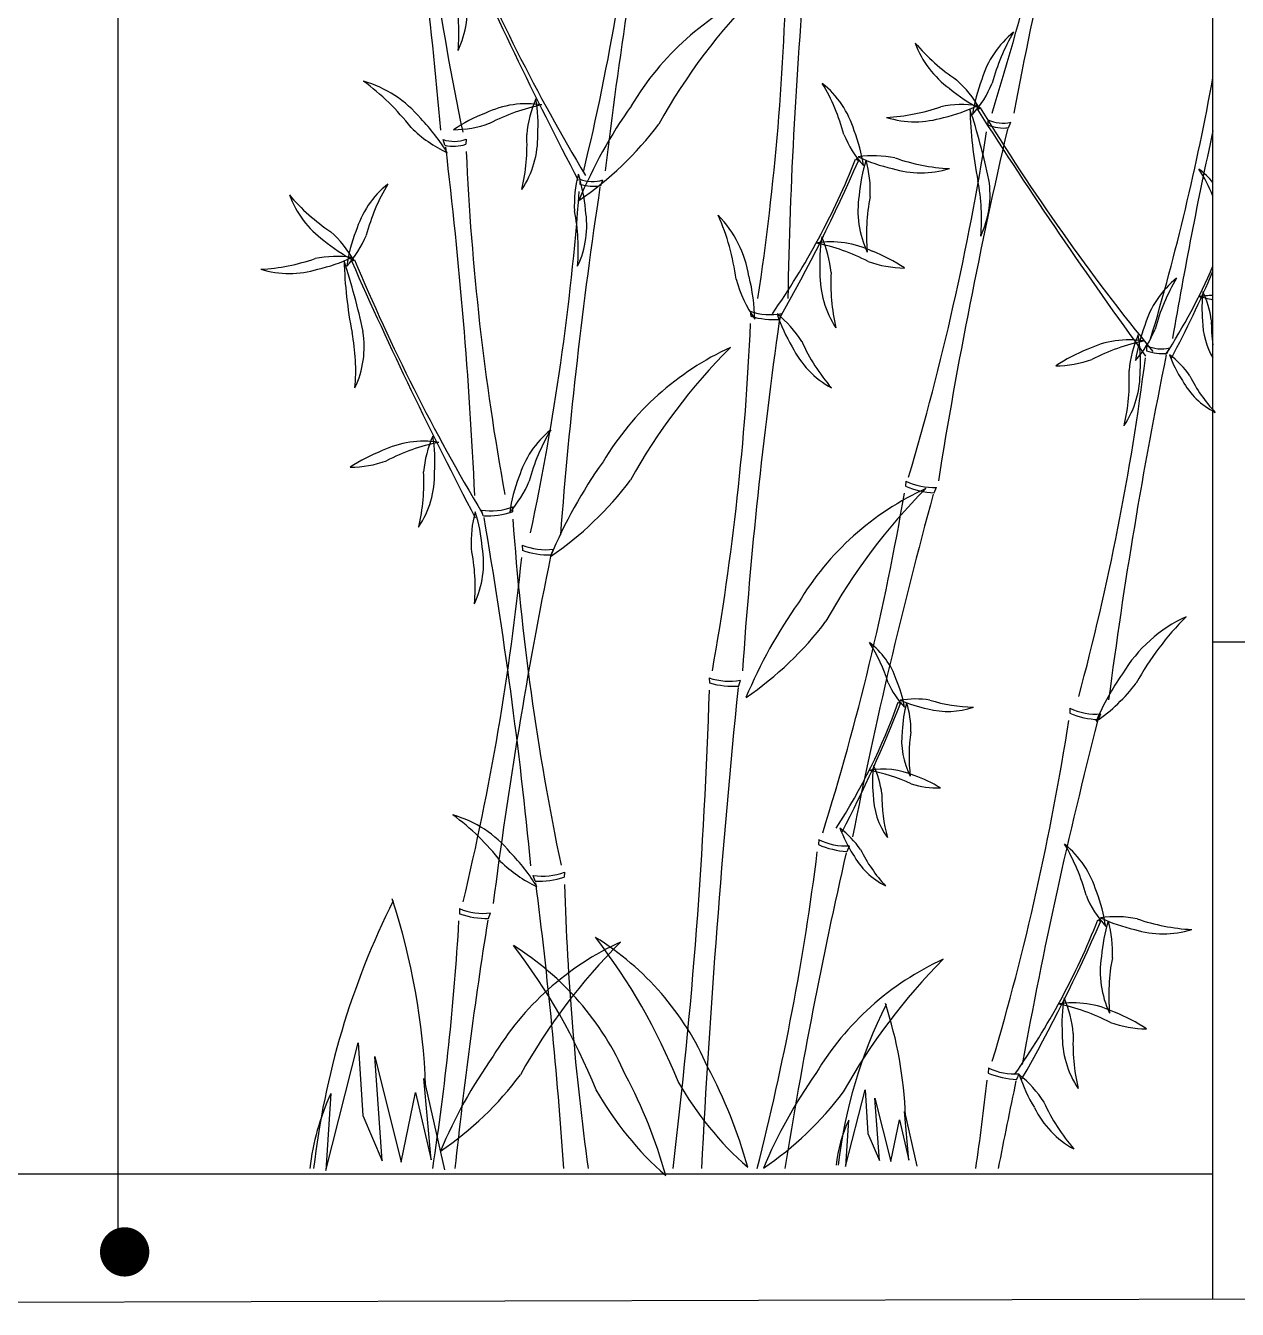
# Model space of a CAD drawing. Extents: x 225307 to 340959, y 27372 to 84205.
# Drawn here: x 310545 to 312511, y 73647 to 75731 of the extents above; entities that cross this region are included whole.
import ezdxf

# ---------------------------------------------------------------- set-up
doc = ezdxf.new("R2010")
doc.units = 0
doc.header["$MEASUREMENT"] = 0
doc.linetypes.add('CONTINOUS', pattern=[0])
for name, color, linetype in [('3', 7, 'CONTINUOUS'), ('PH', 8, 'CONTINUOUS'), ('WALL', 2, 'CONTINUOUS'), ('道路', 3, 'CONTINUOUS')]:
    doc.layers.add(name, color=color, linetype=linetype)

# ---------------------------------------------------------------- blocks, each defined once
blk = doc.blocks.new('A$C434820D8')
at = {"layer": 'PH', "color": 2, "linetype": 'CONTINOUS', "const_width": 10}
blk.add_lwpolyline([(5, 10, 1), (15, 10, 1)], format="xyb", close=True, dxfattribs=at)

msp = doc.modelspace()

# ---------------------------------------------------------------- linework, layer by layer
at = {"layer": 'PH', "color": 8}
msp.add_line((330470.8, 74730.4, 5587.7), (312471, 74730.4, 5587.7), dxfattribs=at)
msp.add_lwpolyline([(310695.1, 73761.5), (310695.1, 77832.2), (313738.4, 77832.2)], dxfattribs=at)
at = {"layer": 'WALL', "color": 251}
for p, q in [((312106.1, 75578.3, 8381.5), (312105.7, 75570.1, 8381.5)), ((312139.3, 75565.3, 8381.5), (312143.3, 75574.3, 8381.5)), ((311225.2, 75536.9, 8381.5), (311222.2, 75546.2, 8381.5)), ((311259.6, 75546.6, 8381.5), (311259.1, 75538.4, 8381.5)), ((311444, 75482.1, 8381.5), (311444.2, 75473.8, 8381.5)), ((311478.1, 75471.3, 8381.5), (311481.4, 75480.5, 8381.5)), ((311720.6, 75267.5, 8381.5), (311721.3, 75259.3, 8381.5)), ((311768.7, 75254.3, 8381.5), (311771.4, 75263.7, 8381.5)), ((312363.4, 75211.7, 8381.5), (312363.2, 75203.4, 8381.5)), ((312396.9, 75199.2, 8381.5), (312400.7, 75208.2, 8381.5)), ((311972.8, 74991.9, 8381.5), (311972.4, 74983.6, 8381.5)), ((312018.8, 74972.7, 8381.5), (312022.7, 74981.7, 8381.5)), ((311287.5, 74935.3, 8381.5), (311284.4, 74944.7, 8381.5)), ((311335.1, 74949.9, 8381.5), (311334.7, 74941.7, 8381.5)), ((311350.6, 74887.9, 8381.5), (311350.8, 74879.7, 8381.5)), ((311397.8, 74871.9, 8381.5), (311401.1, 74881.1, 8381.5)), ((311653.9, 74672.4, 8381.5), (311654.5, 74664.2, 8381.5)), ((311701.9, 74659.2, 8381.5), (311704.7, 74668.6, 8381.5)), ((312239.1, 74623.2, 8381.5), (312238.9, 74615, 8381.5)), ((312285.4, 74604.8, 8381.5), (312289.2, 74613.8, 8381.5)), ((311831.5, 74410, 8381.5), (311831.1, 74401.7, 8381.5)), ((311877.5, 74390.8, 8381.5), (311881.4, 74399.8, 8381.5)), ((311371.5, 74342.5, 8381.5), (311368.4, 74351.8, 8381.5)), ((311419.1, 74357.1, 8381.5), (311418.7, 74348.9, 8381.5)), ((311248.8, 74297.8, 8381.5), (311249, 74289.6, 8381.5)), ((311296, 74281.8, 8381.5), (311299.4, 74291, 8381.5)), ((311032.2, 73872.9, 8381.5), (311084.5, 74080.2, 8381.5)), ((311084.5, 74080.2, 8381.5), (311092.3, 73962.1, 8381.5)), ((311123.3, 73888.4, 8381.5), (311111.3, 74057.8, 8381.5)), ((311111.3, 74057.8, 8381.5), (311154.2, 73886.2, 8381.5)), ((312106.7, 74039.3, 8381.5), (312106.5, 74031, 8381.5)), ((312153, 74020.8, 8381.5), (312156.8, 74029.8, 8381.5)), ((311202.7, 73890.1, 8381.5), (311191.1, 74021.9, 8381.5)), ((311191.1, 74021.9, 8381.5), (311224.7, 73874, 8381.5)), ((311040.3, 73997.8, 8381.5), (311032.2, 73872.9, 8381.5)), ((311154.2, 73886.2, 8381.5), (311177.6, 73999.2, 8381.5)), ((311177.6, 73999.2, 8381.5), (311202.7, 73890.1, 8381.5)), ((311875.2, 73879.5, 8381.5), (311906.7, 74003.8, 8381.5)), ((311906.7, 74003.8, 8381.5), (311911.3, 73932.9, 8381.5)), ((311929.9, 73888.8, 8381.5), (311922.7, 73990.4, 8381.5)), ((311922.7, 73990.4, 8381.5), (311948.5, 73887.4, 8381.5)), ((311977.6, 73889.8, 8381.5), (311970.6, 73968.8, 8381.5)), ((311970.6, 73968.8, 8381.5), (311990.8, 73880.1, 8381.5)), ((311092.3, 73962.1, 8381.5), (311123.3, 73888.4, 8381.5)), ((311880.1, 73954.4, 8381.5), (311875.2, 73879.5, 8381.5)), ((311948.5, 73887.4, 8381.5), (311962.5, 73955.2, 8381.5)), ((311962.5, 73955.2, 8381.5), (311977.6, 73889.8, 8381.5)), ((311911.3, 73932.9, 8381.5), (311929.9, 73888.8, 8381.5))]:
    msp.add_line(p, q, dxfattribs=at)
for centre, radius, start, end in [((308371.9, 76766.6, 8381.5), 3921.7, 342.5279, 350.5144), ((319400.6, 74240.4, 8381.5), 7376.7, 165.18755, 169.46504), ((303869.4, 74925.2, 8381.5), 7376.7, 4.94828, 9.22577), ((315091.7, 76365.7, 8381.5), 3921.7, 183.8989, 191.8854), ((307638.3, 76415.9, 8381.5), 3921.7, 346.3937, 354.3802), ((318812.2, 74638.9, 8381.5), 7376.7, 169.05337, 173.33085), ((317480.1, 78641.8, 8381.5), 6816.2, 203.75643, 207.63629), ((314210.8, 77135.5, 8381.5), 3212.5, 202.6401, 210.8586), ((307656.1, 75907.6, 8381.5), 4123.6, 351.3566, 359.1451), ((319626, 75146.6, 8381.5), 7845.8, 174.82054, 178.96818), ((310924.4, 75719, 8381.5), 323.4, 354.9728, 10.9508), ((311105.6, 75757.6, 8381.5), 156, 334.582, 9.1023), ((311929.4, 75361.1, 8381.5), 468, 114.633, 149.1532), ((312420.7, 75100.8, 8381.5), 970.2, 135.0237, 151.0017), ((312245.5, 75598.8, 8381.5), 156, 128.8219, 163.3422), ((312425.6, 75554.8, 8381.5), 323.4, 149.2127, 165.1907), ((312134.9, 75755.7, 8381.5), 156, 199.8455, 234.3658), ((312235, 75911.7, 8381.5), 323.4, 220.2362, 236.2142), ((311041.8, 75460.8, 8381.5), 187.2, 39.6142, 74.1345), ((310863.4, 75328, 8381.5), 388.1, 37.7658, 53.7438), ((311739.6, 75515.8, 8381.5), 156, 16.6578, 51.1781), ((311559.6, 75471.8, 8381.5), 323.4, 14.8093, 30.7873), ((311934.4, 75507.1, 8381.5), 181.7, 29.4188, 48.3488), ((312345.9, 75547.2, 8381.5), 267.8, 158.9197, 171.4823), ((311945.3, 75707.5, 8381.5), 181.7, 318.3953, 337.3253), ((308611.6, 76342.8, 8381.5), 3921.7, 343.4021, 349.7733), ((311539, 75538.7, 8381.5), 181.7, 156.0967, 175.0267), ((311108.5, 75569.6, 8381.5), 267.8, 356.6211, 9.1837), ((312216.3, 75833.9, 8381.5), 267.8, 229.9433, 242.5059), ((311387.8, 75339.3, 8381.5), 267.8, 111.2058, 123.7684), ((311358.4, 75448.3, 8381.5), 156, 81.1081, 115.6283), ((311447, 75285.5, 8381.5), 323.4, 101.4988, 117.4768), ((312183.5, 75137.2, 8381.5), 803.3, 144.7307, 157.2933), ((311923.9, 75904.9, 8381.5), 323.4, 273.1507, 289.1287), ((312065.3, 75421.2, 8381.5), 181.7, 82.3333, 101.2633), ((311974.6, 75843.1, 8381.5), 267.8, 282.8577, 295.4204), ((312773.4, 75613.7, 8381.5), 696.8, 181.4755, 191.1337), ((311033.1, 75255.3, 8381.5), 1097.8, 11.8607, 18.0626), ((312085.3, 75610.7, 8381.5), 14.7, 281.0594, 303.5933), ((312081.6, 75613.6, 8381.5), 19.9, 291.7848, 306.5894), ((318421.7, 79615.7, 8381.5), 7501.2, 212.41565, 216.1141), ((315128.6, 77447.7, 8381.5), 3554.4, 211.3683, 219.1814), ((310955, 75356.8, 8381.5), 321.3, 31.4741, 44.0367), ((311236.8, 75743.6, 8381.5), 181.7, 270.6814, 289.6114), ((311136.1, 75898.1, 8381.5), 545.1, 304.2063, 323.1363), ((311987.9, 75731, 8381.5), 156, 252.76, 287.2803), ((312131.8, 75632.6, 8381.5), 67.8, 247.3573, 276.3502), ((312130.2, 75626.9, 8381.5), 54.2, 243.575, 283.9406), ((311322.7, 75721.5, 8381.5), 218, 225.6312, 244.5611), ((311240.3, 75597.3, 8381.5), 54.2, 250.4727, 290.8383), ((311035, 75538.1, 8381.5), 323.4, 346.9141, 2.8921), ((311219.9, 75551, 8381.5), 156, 326.5234, 1.0436), ((312039.9, 75624.5, 8381.5), 181.7, 202.6747, 221.6047), ((311639.2, 75464.2, 8381.5), 267.8, 8.5177, 21.0803), ((307823.7, 76231.4, 8381.5), 4332.8, 343.4663, 351.0644), ((320154.7, 73690.7, 8381.5), 8232.6, 166.85462, 170.90363), ((319677.6, 73985.2, 8381.5), 7376.7, 167.67062, 170.33924), ((311239.3, 75603.2, 8381.5), 67.8, 258.0631, 287.0561), ((303436.6, 74599.9, 8381.5), 7845.8, 2.69314, 6.84078), ((315379.4, 75707.6, 8381.5), 4123.6, 182.5162, 190.3047), ((310744.7, 75969.9, 8381.5), 1233.9, 325.074, 338.3396), ((309494.3, 76553.7, 8381.5), 2617.9, 330.2806, 336.5416), ((311903.6, 75530.5, 8381.5), 19.9, 233.4106, 248.2152), ((311899.9, 75527.7, 8381.5), 14.7, 236.4067, 258.9406), ((311919.8, 75338.1, 8381.5), 181.7, 78.7367, 97.6667), ((312010.5, 75760.1, 8381.5), 267.8, 244.5796, 257.1423), ((312164, 75433.3, 8381.5), 267.8, 162.7576, 175.3202), ((311733.5, 75463.1, 8381.5), 181.7, 356.9146, 15.8446), ((312061.3, 75821.9, 8381.5), 323.4, 250.8713, 266.8493), ((311616.8, 75440.9, 8381.5), 181.7, 164.4513, 183.3813), ((311186.4, 75409, 8381.5), 267.8, 4.9757, 17.5383), ((311997.3, 75648, 8381.5), 156, 252.7197, 287.24), ((312373.6, 75398.2, 8381.5), 124.8, 38.6921, 53.2485), ((312231, 75357.9, 8381.5), 258.7, 21.8908, 32.8577), ((311230.4, 75352.4, 8381.5), 156, 128.8219, 163.3422), ((311410.4, 75308.4, 8381.5), 323.4, 149.2127, 165.1907), ((319235.1, 74300.8, 8381.5), 7845.8, 171.43836, 175.58599), ((311464.8, 75532.1, 8381.5), 54.2, 247.4408, 287.8064), ((311466.1, 75538, 8381.5), 67.8, 251.2231, 280.216), ((311772.2, 75417.7, 8381.5), 323.4, 354.9728, 10.9508), ((311953.5, 75456.3, 8381.5), 156, 334.582, 9.1023), ((311119.7, 75509.3, 8381.5), 156, 199.8455, 234.3658), ((311219.8, 75665.3, 8381.5), 323.4, 220.2362, 236.2142), ((307330.9, 75766.7, 8381.5), 4123.6, 347.9744, 355.763), ((312051.2, 75430.5, 8381.5), 156, 170.8977, 205.418), ((312232.4, 75391.9, 8381.5), 323.4, 169.0492, 185.0272), ((311118.2, 75367.2, 8381.5), 323.4, 355.2687, 11.2467), ((311299.3, 75406.7, 8381.5), 156, 334.8779, 9.3982), ((311533.8, 75293.3, 8381.5), 187.2, 9.4632, 43.9835), ((311312.9, 75268, 8381.5), 388.1, 7.6148, 23.5928), ((311201.1, 75587.5, 8381.5), 267.8, 229.9433, 242.5059), ((310919.2, 75260.7, 8381.5), 181.7, 29.4188, 48.3488), ((311330.7, 75300.8, 8381.5), 267.8, 158.9197, 171.4823), ((310930.1, 75461.1, 8381.5), 181.7, 318.3953, 337.3253), ((311851.1, 75224, 8381.5), 156, 64.3717, 98.8919), ((312100.9, 75345.3, 8381.5), 267.8, 170.8163, 183.3789), ((311670.5, 75314.5, 8381.5), 181.7, 4.9733, 23.9033), ((311762.5, 75061.3, 8381.5), 323.4, 62.5232, 78.5012), ((311821.7, 75115.1, 8381.5), 267.8, 56.2316, 68.7942), ((310908.7, 75658.5, 8381.5), 323.4, 273.1507, 289.1287), ((311050.1, 75174.8, 8381.5), 181.7, 82.3333, 101.2633), ((310959.4, 75596.7, 8381.5), 267.8, 282.8577, 295.4204), ((310018, 75008.9, 8381.5), 1097.8, 11.8607, 18.0626), ((311758.3, 75367.3, 8381.5), 696.8, 181.4755, 191.1337), ((311070.1, 75364.3, 8381.5), 14.7, 281.0594, 303.5933), ((311066.4, 75367.2, 8381.5), 19.9, 291.7848, 306.5894), ((317312.8, 78094.1, 8381.5), 6816.2, 203.75643, 207.63629), ((314043.5, 76587.7, 8381.5), 3212.5, 202.6401, 210.8586), ((311972.7, 75519.3, 8381.5), 181.7, 250.3886, 269.3186), ((311565.1, 75732.5, 8381.5), 987.1, 327.1444, 336.6035), ((310972.7, 75484.6, 8381.5), 156, 252.76, 287.2803), ((311907.7, 75377.6, 8381.5), 218, 195.4802, 214.4101), ((311406.6, 75246.9, 8381.5), 321.3, 1.3231, 13.8857), ((311989.6, 75326.7, 8381.5), 156, 178.9564, 213.4766), ((312174.5, 75313.9, 8381.5), 323.4, 177.1079, 193.0859), ((312509.9, 75199.6, 8381.5), 156, 128.8219, 163.3422), ((312689.9, 75155.6, 8381.5), 323.4, 149.2127, 165.1907), ((310548.5, 76163.1, 8381.5), 2094.4, 332.351, 336.6282), ((312667.4, 75272.4, 8381.5), 214.2, 172.8867, 185.4493), ((312324.1, 75235.3, 8381.5), 145.4, 7.0437, 25.9737), ((312471.1, 75168.2, 8381.5), 124.8, 90.0538, 100.9623), ((312405, 75035.5, 8381.5), 258.7, 75.2209, 80.5716), ((311753.2, 75361.2, 8381.5), 99.3, 250.8236, 280.5845), ((311758.7, 75386.4, 8381.5), 132.5, 253.6093, 274.3183), ((312018.4, 75347, 8381.5), 267.8, 198.2543, 210.8169), ((311650.6, 75121.2, 8381.5), 181.7, 32.4113, 51.3413), ((310938.3, 75209.9, 8381.5), 156, 334.582, 9.1023), ((307501.6, 75425.6, 8381.5), 4223.1, 349.886, 357.5821), ((319620.2, 74139.2, 8381.5), 7931.1, 171.93594, 176.06119), ((312610.3, 75148, 8381.5), 267.8, 158.9197, 171.4823), ((312209.6, 75308.3, 8381.5), 181.7, 318.3953, 337.3253), ((312578.9, 75254.3, 8381.5), 124.8, 181.0268, 210.1731), ((312727.1, 75249.4, 8381.5), 258.7, 179.1783, 188.2081), ((310757.1, 75171.3, 8381.5), 323.4, 354.9728, 10.9508), ((312098.1, 75353, 8381.5), 323.4, 204.5459, 220.5239), ((312335.4, 75065.1, 8381.5), 156, 81.1081, 115.6283), ((312424, 74902.3, 8381.5), 323.4, 101.4988, 117.4768), ((312516, 75155.5, 8381.5), 181.7, 156.0967, 175.0267), ((312085.6, 75186.4, 8381.5), 267.8, 356.6211, 9.1837), ((311883.5, 74783.2, 8381.5), 468, 114.633, 149.1532), ((312374.7, 74522.9, 8381.5), 970.2, 135.0237, 151.0017), ((311928.2, 75279.2, 8381.5), 156, 206.3944, 240.9147), ((312364.8, 74956.1, 8381.5), 267.8, 111.2058, 123.7684), ((320082.2, 73625.4, 8381.5), 7845.8, 168.44674, 172.59437), ((312388.3, 75266.4, 8381.5), 67.8, 248.2315, 277.2244), ((312386.8, 75260.6, 8381.5), 54.2, 244.4492, 284.8148), ((312601.3, 75271.3, 8381.5), 214.2, 200.3247, 212.8873), ((312313.8, 75080.2, 8381.5), 145.4, 34.4817, 53.4117), ((312213.8, 75360.4, 8381.5), 181.7, 270.6814, 289.6114), ((308270.7, 75710.6, 8381.5), 4123.6, 344.9828, 352.7713), ((312012, 75154.9, 8381.5), 323.4, 346.9141, 2.8921), ((312196.9, 75167.8, 8381.5), 156, 326.5234, 1.0436), ((312531.2, 75214.5, 8381.5), 124.8, 208.4648, 242.9851), ((312664.9, 75278.4, 8381.5), 258.7, 206.6163, 222.5943), ((311494.7, 74953.2, 8381.5), 156, 128.8219, 163.3422), ((311674.7, 74909.2, 8381.5), 323.4, 149.2127, 165.1907), ((311191, 74900.5, 8381.5), 156, 81.1081, 115.6283), ((311279.6, 74737.7, 8381.5), 323.4, 101.4988, 117.4768), ((311371.6, 74990.9, 8381.5), 181.7, 156.0967, 175.0267), ((310941.2, 75021.8, 8381.5), 267.8, 356.6211, 9.1837), ((311220.4, 74791.5, 8381.5), 267.8, 111.2058, 123.7684), ((311069.4, 75195.8, 8381.5), 181.7, 270.6814, 289.6114), ((310867.7, 74990.4, 8381.5), 323.4, 346.9141, 2.8921), ((311052.5, 75003.2, 8381.5), 156, 326.5234, 1.0436), ((312137.5, 74559.4, 8381.5), 803.3, 144.7307, 157.2933), ((311595.1, 74901.6, 8381.5), 267.8, 158.9197, 171.4823), ((311194.4, 75061.9, 8381.5), 181.7, 318.3953, 337.3253), ((311090.1, 75320.2, 8381.5), 545.1, 304.2063, 323.1363), ((312025.5, 75105, 8381.5), 132.5, 246.3613, 267.0703), ((312016.9, 75080.7, 8381.5), 99.3, 243.5756, 273.3365), ((312200.6, 74554.4, 8381.5), 468, 114.633, 149.1532), ((307807.4, 75681, 8381.5), 4223.1, 342.638, 350.3341), ((312691.8, 74294, 8381.5), 970.2, 135.0237, 151.0017), ((319666.9, 72875.9, 8381.5), 7931.1, 164.68795, 168.81319), ((311449.4, 74893.2, 8381.5), 181.7, 164.4513, 183.3813), ((311019.1, 74861.2, 8381.5), 267.8, 4.9757, 17.5383), ((311299.8, 75042.7, 8381.5), 99.3, 261.0768, 290.8377), ((311293.7, 75067.7, 8381.5), 132.5, 267.343, 288.052), ((303471.6, 73593.1, 8381.5), 7931.1, 5.60014, 9.72538), ((315547.8, 75230.3, 8381.5), 4223.1, 184.0792, 191.7754), ((310950.9, 74819.4, 8381.5), 323.4, 355.2687, 11.2467), ((311131.9, 74859, 8381.5), 156, 334.8779, 9.3982), ((311388.7, 74979.6, 8381.5), 99.3, 247.4414, 277.2024), ((311395.6, 75004.3, 8381.5), 132.5, 250.2271, 270.9361), ((307148.3, 75294.6, 8381.5), 4223.1, 346.5038, 354.1999), ((319169.9, 73295.5, 8381.5), 7931.1, 168.55376, 172.679), ((312454.6, 74330.5, 8381.5), 803.3, 144.7307, 157.2933), ((311407.2, 75091.4, 8381.5), 545.1, 304.2063, 323.1363), ((312525.2, 74559, 8381.5), 234, 114.633, 149.1532), ((312770.8, 74428.8, 8381.5), 485.1, 135.0237, 151.0017), ((311839.2, 74629.6, 8381.5), 124.8, 18.7282, 53.2485), ((311696.6, 74589.2, 8381.5), 258.7, 16.8797, 32.8577), ((311686.5, 74766.2, 8381.5), 99.3, 250.8236, 280.5845), ((312652.2, 74447, 8381.5), 401.6, 144.7307, 157.2933), ((302938.2, 74924.7, 8381.5), 8720.3, 353.0942, 358.21011), ((327935.1, 73027.6, 8381.5), 16315.9, 174.2698, 177.01869), ((311691.9, 74791.3, 8381.5), 132.5, 253.6093, 274.3183), ((312076.1, 74725.1, 8381.5), 145.4, 204.7451, 223.6751), ((311760.4, 74585.4, 8381.5), 214.2, 10.5881, 23.1507), ((312128.5, 74827.5, 8381.5), 272.5, 304.2063, 323.1363), ((311030.6, 74963.8, 8381.5), 987.1, 327.1444, 340.41), ((310014.1, 75394.5, 8381.5), 2094.4, 332.351, 338.612), ((311967, 74643.7, 8381.5), 11.8, 238.4771, 261.011), ((311969.8, 74646.1, 8381.5), 15.9, 235.481, 250.2856), ((311988.4, 74492.7, 8381.5), 145.4, 80.8071, 99.7371), ((312048.7, 74832.7, 8381.5), 214.2, 246.65, 259.2126), ((312180.9, 74575.9, 8381.5), 214.2, 164.828, 177.3906), ((311835.8, 74587.2, 8381.5), 145.4, 358.985, 17.915), ((312087.5, 74883.6, 8381.5), 258.7, 252.9417, 268.9197), ((312041.4, 74742.7, 8381.5), 124.8, 254.7901, 289.3104), ((312290.1, 74737.1, 8381.5), 132.5, 247.2355, 267.9445), ((312281.9, 74712.8, 8381.5), 99.3, 244.4498, 274.2107), ((308063.7, 75248.7, 8381.5), 4223.1, 343.5122, 351.2083), ((319964.6, 72624.9, 8381.5), 7931.1, 165.56214, 169.68738), ((312090.8, 74570.4, 8381.5), 124.8, 172.9681, 207.4884), ((312236.8, 74544.7, 8381.5), 258.7, 171.1196, 187.0976), ((312133, 74503.7, 8381.5), 214.2, 172.8867, 185.4493), ((311789.7, 74466.6, 8381.5), 145.4, 7.0437, 25.9737), ((311936.7, 74399.5, 8381.5), 124.8, 66.4421, 100.9623), ((311870.6, 74266.8, 8381.5), 258.7, 64.5936, 80.5716), ((311916.4, 74311.5, 8381.5), 214.2, 58.302, 70.8646), ((312192.7, 74480.7, 8381.5), 258.7, 179.1783, 195.1563), ((312025.4, 74639.1, 8381.5), 145.4, 252.459, 271.389), ((312044.5, 74485.6, 8381.5), 124.8, 181.0268, 215.547), ((311187.1, 74269.8, 8381.5), 187.2, 39.6142, 74.1345), ((311008.8, 74136.9, 8381.5), 388.1, 37.7658, 53.7438), ((312066.9, 74502.7, 8381.5), 214.2, 200.3247, 212.8873), ((311779.4, 74311.5, 8381.5), 145.4, 34.4817, 53.4117), ((311884.2, 74523.1, 8381.5), 132.5, 246.3613, 267.0703), ((311875.6, 74498.9, 8381.5), 99.3, 243.5756, 273.3365), ((312132.6, 74280.8, 8381.5), 156, 16.6578, 51.1781), ((311952.6, 74236.8, 8381.5), 323.4, 14.8093, 30.7873), ((311100.3, 74165.8, 8381.5), 321.3, 31.4741, 44.0367), ((307648.1, 74917.1, 8381.5), 4214.3, 345.7011, 352.8153), ((319595.4, 72626.9, 8381.5), 7917.8, 167.14564, 170.92163), ((311996.8, 74445.8, 8381.5), 124.8, 208.4648, 242.9851), ((312130.5, 74509.7, 8381.5), 258.7, 206.6163, 222.5943), ((311468, 74530.4, 8381.5), 218, 225.6312, 244.5611), ((311383.8, 74449.8, 8381.5), 99.3, 261.0768, 290.8377), ((311377.6, 74474.8, 8381.5), 132.5, 267.343, 288.052), ((303518.5, 73338.3, 8381.5), 7917.8, 3.89549, 7.26769), ((315632, 74454.5, 8381.5), 4214.3, 181.5981, 187.8871), ((312432.9, 74389.5, 8381.5), 181.7, 202.6747, 221.6047), ((312032.2, 74229.2, 8381.5), 267.8, 8.5177, 21.0803), ((312304.3, 73728.3, 8381.5), 1300.5, 153.3922, 173.4682), ((310075, 73966.6, 8381.5), 1119.8, 2.1818, 18.0664), ((311286.9, 74389.5, 8381.5), 99.3, 247.4414, 277.2024), ((307040.8, 74521.8, 8381.5), 4214.3, 351.189, 356.6811), ((319115.3, 73042.3, 8381.5), 7917.8, 171.01145, 173.95411), ((311293.9, 74414.3, 8381.5), 132.5, 250.2271, 270.9361), ((311137.7, 74734.9, 8381.5), 1233.9, 325.074, 338.3396), ((309887.2, 75318.7, 8381.5), 2617.9, 330.2806, 336.5416), ((312292.9, 74292.7, 8381.5), 14.7, 236.4067, 258.9406), ((312296.5, 74295.5, 8381.5), 19.9, 233.4106, 248.2152), ((312312.8, 74103.1, 8381.5), 181.7, 78.7367, 97.6667), ((312403.5, 74525, 8381.5), 267.8, 244.5796, 257.1423), ((312557, 74198.3, 8381.5), 267.8, 162.7576, 175.3202), ((312126.5, 74228, 8381.5), 181.7, 356.9146, 15.8446), ((312454.3, 74586.8, 8381.5), 323.4, 250.8713, 266.8493), ((312390.3, 74412.9, 8381.5), 156, 252.7197, 287.24), ((311705.2, 73818.2, 8381.5), 468, 114.633, 149.1532), ((311089.4, 73840.2, 8381.5), 468, 23.6312, 58.1515), ((310569.4, 73643.7, 8381.5), 970.2, 21.7828, 37.7608), ((312196.4, 73557.9, 8381.5), 970.2, 135.0237, 151.0017), ((311222.5, 73853.7, 8381.5), 468, 23.6312, 58.1515), ((310702.4, 73657.2, 8381.5), 970.2, 21.7828, 37.7608), ((312228.7, 73790.3, 8381.5), 468, 114.633, 149.1532), ((312720, 73530, 8381.5), 970.2, 135.0237, 151.0017), ((312444.2, 74195.4, 8381.5), 156, 170.8977, 205.418), ((312625.4, 74156.8, 8381.5), 323.4, 169.0492, 185.0272), ((312493.9, 74110.3, 8381.5), 267.8, 170.8163, 183.3789), ((312063.4, 74079.4, 8381.5), 181.7, 4.9733, 23.9033), ((312638.6, 73792.7, 8381.5), 780.3, 153.3922, 173.4682), ((311300.9, 73935.6, 8381.5), 671.9, 2.1818, 18.0664), ((312244, 73989, 8381.5), 156, 64.3717, 98.8919), ((312155.4, 73826.2, 8381.5), 323.4, 62.5232, 78.5012), ((312214.6, 73880, 8381.5), 267.8, 56.2316, 68.7942), ((312365.6, 74284.3, 8381.5), 181.7, 250.3886, 269.3186), ((312382.5, 74091.7, 8381.5), 156, 178.9564, 213.4766), ((312567.4, 74078.9, 8381.5), 323.4, 177.1079, 193.0859), ((311959.2, 73594.3, 8381.5), 803.3, 144.7307, 157.2933), ((310911.8, 74355.2, 8381.5), 545.1, 304.2063, 323.1363), ((310809.3, 73650, 8381.5), 803.3, 15.4911, 28.0537), ((310942.3, 73663.5, 8381.5), 803.3, 15.4911, 28.0537), ((312482.8, 73566.4, 8381.5), 803.3, 144.7307, 157.2933), ((312157.7, 74153.2, 8381.5), 132.5, 247.2355, 267.9445), ((312149.5, 74128.8, 8381.5), 99.3, 244.4498, 274.2107), ((312411.3, 74112, 8381.5), 267.8, 198.2543, 210.8169), ((312043.6, 73886.2, 8381.5), 181.7, 32.4113, 51.3413), ((312077, 74286.8, 8381.5), 545.1, 209.6482, 228.5782), ((307916, 74482.5, 8381.5), 4214.3, 351.7287, 353.6895), ((319896.9, 72374.9, 8381.5), 7917.8, 168.01983, 169.06954), ((311390.9, 73833.5, 8381.5), 387.2, 154.8806, 173.6589), ((311944, 74273.3, 8381.5), 545.1, 209.6482, 228.5782), ((311435.4, 74327.3, 8381.5), 545.1, 304.2063, 323.1363), ((312491.1, 74117.9, 8381.5), 323.4, 204.5459, 220.5239), ((312321.1, 74044.1, 8381.5), 156, 206.3944, 240.9147), ((312090.5, 73855.8, 8381.5), 232.3, 154.8806, 173.6589)]:
    msp.add_arc(centre, radius, start, end, dxfattribs=at)
at = {"layer": '道路', "color": 2}
for p, q in [((312471, 73664.5, 5587.7), (312471, 75747.5, 5587.7)), ((309318.9, 73867.5, 5587.7), (312471, 73867.5, 5587.7)), ((306170.6, 73647.5, 5587.7), (340406.7, 73740.1, 8639.1))]:
    msp.add_line(p, q, dxfattribs=at)

# ---------------------------------------------------------------- block references
at = {"layer": '3', "color": 1, "xscale": 4, "yscale": 4, "zscale": 4}
msp.add_blockref('A$C434820D8', (310665.7, 73700.7, 12042.3), dxfattribs=at)

doc.saveas('drawing.dxf')
